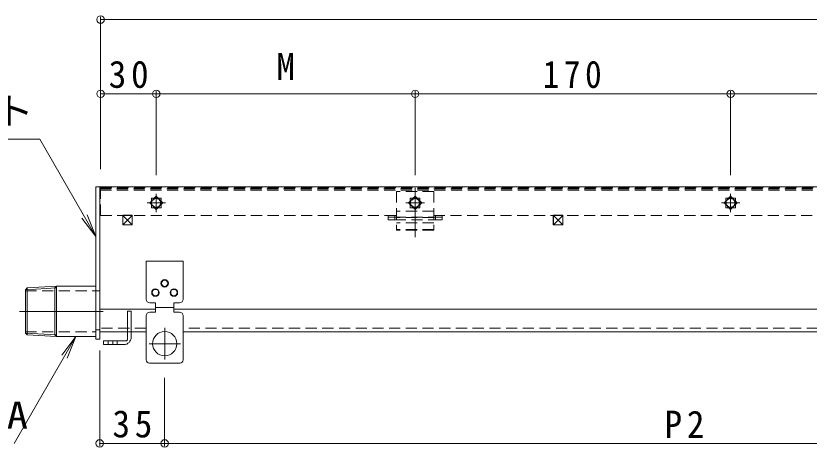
# Model space of a CAD drawing. Units: millimetres at full size, sheet at 1:5. Extents: x -910 to 1371, y -980 to 819.
# Drawn here: x -629.4 to -202, y 242.6 to 474.8 of the extents above; entities that cross this region are included whole.
import ezdxf
from ezdxf.enums import TextEntityAlignment as Align

# ---------------------------------------------------------------- set-up
doc = ezdxf.new("R2010")
doc.units = ezdxf.units.MM
doc.header["$LTSCALE"] = 5
doc.header["$PDMODE"] = 32
doc.header["$PDSIZE"] = 4
for name, pattern in [('CHAIN1', [8, 5, -1, 1, -1]), ('CHAIN2', [12, 9, -1, 1, -1]), ('DASHED1', [1.8, 1.2, -0.6])]:
    doc.linetypes.add(name, pattern=pattern)
for name, color, linetype, lineweight in [('E-0_0228_テナント工�', 4, 'Continuous', 9), ('E-1_0229_テナント工�', 3, 'Continuous', 9), ('E-2_0230_テナント工�', 3, 'Continuous', 9), ('E-3_0231_テナント工�', 6, 'Continuous', 9), ('E-4_0232_テナント工�', 7, 'Continuous', 9), ('E-5_0233_テナント工�', 7, 'Continuous', 9), ('E-6_0245_ハッチング2', 5, 'Continuous', 5), ('E-7_0246_ハッチング3', 5, 'Continuous', 5), ('E-8_0247_ハッチング4', 4, 'DASHED1', 9), ('E-A_0251_塗潰2_A_断�', 1, 'Continuous', 5)]:
    doc.layers.add(name, color=color, linetype=linetype, lineweight=lineweight)
doc.styles.add('ＭＳ ゴシック', font='')
doc.styles.get('ＭＳ ゴシック').set_extended_font_data('MS Gothic')

msp = doc.modelspace()

# ---------------------------------------------------------------- linework, layer by layer
at = {"layer": 'E-0_0228_テナント工�'}
for p, q in [((-584.278, 382.82), (605.722, 382.82)), ((-584.278, 382.82), (-584.278, 304.617)), ((-428.879, 367.42), (-428.879, 364.92)), ((-428.879, 367.42), (-425.179, 367.42)), ((-428.879, 364.92), (-425.179, 364.92)), ((-425.179, 367.42), (-425.179, 364.92)), ((-403.379, 367.42), (-403.379, 364.92)), ((-403.379, 367.42), (-399.679, 367.42)), ((-403.379, 364.92), (-399.679, 364.92)), ((-399.679, 367.42), (-399.679, 364.92)), ((-584.278, 316.96), (-554.278, 316.96)), ((-544.278, 316.96), (5.697, 316.96)), ((-584.278, 304.617), (-569.273, 304.617)), ((-567.273, 304.617), (-559.278, 304.617)), ((-539.278, 304.617), (0.697, 304.617))]:
    msp.add_line(p, q, dxfattribs=at)
at = {"layer": 'E-0_0228_テナント工�', "linetype": 'DASHED1'}
for p, q in [((-559.278, 306.617), (-584.278, 306.617)), ((-569.273, 304.617), (-567.273, 304.617)), ((0.697, 306.617), (-539.278, 306.617))]:
    msp.add_line(p, q, dxfattribs=at)
at = {"layer": 'E-0_0228_テナント工�'}
msp.add_lwpolyline([(-571.853, 362.32), (-566.703, 362.32), (-566.703, 367.47), (-571.853, 367.47)], close=True, dxfattribs=at)
at = {"layer": 'E-1_0229_テナント工�'}
for p, q in [((-566.778, 367.32), (-571.778, 362.32)), ((-571.778, 367.32), (-566.778, 362.32)), ((-334.778, 367.32), (-339.778, 362.32)), ((-339.778, 367.32), (-334.778, 362.32))]:
    msp.add_line(p, q, dxfattribs=at)
for points in [[(-571.778, 362.32), (-566.778, 362.32), (-566.778, 367.32), (-571.778, 367.32)], [(-339.778, 362.32), (-334.778, 362.32), (-334.778, 367.32), (-339.778, 367.32)]]:
    msp.add_lwpolyline(points, close=True, dxfattribs=at)
at = {"layer": 'E-1_0229_テナント工�', "color": 4}
msp.add_lwpolyline([(-339.853, 362.32), (-334.703, 362.32), (-334.703, 367.47), (-339.853, 367.47)], close=True, dxfattribs=at)
at = {"layer": 'E-2_0230_テナント工�', "color": 2, "linetype": 'DASHED1'}
for p, q in [((-583.778, 382.32), (402.674, 382.32)), ((-583.778, 382.32), (-583.778, 367.32)), ((402.861, 381.62), (-583.778, 381.62)), ((403.049, 380.92), (-583.778, 380.92)), ((-554.714, 376.72), (-556.379, 376.72)), ((-556.379, 376.72), (-556.379, 375.055)), ((-551.179, 376.72), (-552.844, 376.72)), ((-551.179, 375.055), (-551.179, 376.72)), ((-416.879, 376.72), (-415.214, 376.72)), ((-416.879, 375.055), (-416.879, 376.72)), ((-413.344, 376.72), (-411.679, 376.72)), ((-411.679, 376.72), (-411.679, 375.055)), ((-246.879, 376.72), (-245.214, 376.72)), ((-246.879, 375.055), (-246.879, 376.72)), ((-243.344, 376.72), (-241.679, 376.72)), ((-241.679, 376.72), (-241.679, 375.055)), ((-556.379, 373.184), (-556.379, 371.52)), ((-551.179, 371.52), (-551.179, 373.184)), ((-416.879, 371.52), (-416.879, 373.184)), ((-411.679, 373.184), (-411.679, 371.52)), ((-246.879, 371.52), (-246.879, 373.184)), ((-241.679, 373.184), (-241.679, 371.52)), ((-556.379, 371.52), (-554.714, 371.52)), ((-552.844, 371.52), (-551.179, 371.52)), ((-415.214, 371.52), (-416.879, 371.52)), ((-411.679, 371.52), (-413.344, 371.52)), ((-245.214, 371.52), (-246.879, 371.52)), ((-241.679, 371.52), (-243.344, 371.52)), ((-583.778, 367.32), (-424.279, 367.32)), ((-404.279, 367.32), (406.693, 367.32))]:
    msp.add_line(p, q, dxfattribs=at)
at = {"layer": 'E-2_0230_テナント工�', "linetype": 'DASHED1'}
for p, q in [((-553.779, 377.655), (-557.314, 374.12)), ((-550.243, 374.12), (-553.779, 377.655)), ((-417.815, 374.12), (-414.279, 377.655)), ((-414.279, 377.655), (-410.744, 374.12)), ((-247.815, 374.12), (-244.279, 377.655)), ((-244.279, 377.655), (-240.744, 374.12)), ((-557.314, 374.12), (-553.779, 370.584)), ((-553.779, 370.584), (-550.243, 374.12)), ((-414.279, 370.584), (-417.815, 374.12)), ((-410.744, 374.12), (-414.279, 370.584)), ((-244.279, 370.584), (-247.815, 374.12)), ((-240.744, 374.12), (-244.279, 370.584))]:
    msp.add_line(p, q, dxfattribs=at)
at = {"layer": 'E-2_0230_テナント工�', "color": 2, "linetype": 'CHAIN2'}
for p, q in [((-553.779, 369.17), (-553.779, 379.07)), ((-414.279, 369.17), (-414.279, 379.07)), ((-244.279, 369.17), (-244.279, 379.07)), ((-548.829, 374.12), (-558.729, 374.12)), ((-419.229, 374.12), (-409.329, 374.12)), ((-249.229, 374.12), (-239.329, 374.12))]:
    msp.add_line(p, q, dxfattribs=at)
at = {"layer": 'E-2_0230_テナント工�', "linetype": 'DASHED1'}
for centre in [(-553.779, 374.12), (-414.279, 374.12), (-244.279, 374.12)]:
    msp.add_circle(centre, 2.35, dxfattribs=at)
for centre, start, end in [((-553.779, 374.12), 56.36488, 123.63512), ((-414.279, 374.12), 56.36488, 123.63512), ((-244.279, 374.12), 56.36488, 123.63512), ((-553.779, 374.12), 146.36488, 213.63512), ((-553.779, 374.12), 236.36488, 303.63512), ((-553.779, 374.12), 326.36488, 33.63512), ((-414.279, 374.12), 146.36488, 213.63512), ((-414.279, 374.12), 236.36488, 303.63512), ((-414.279, 374.12), 326.36488, 33.63512), ((-244.279, 374.12), 146.36488, 213.63512), ((-244.279, 374.12), 236.36488, 303.63512), ((-244.279, 374.12), 326.36488, 33.63512)]:
    msp.add_arc(centre, 2.55, start, end, dxfattribs=at)
at = {"layer": 'E-3_0231_テナント工�'}
for p, q in [((-569.273, 315.82), (-567.273, 315.82)), ((-569.273, 300.82), (-569.273, 315.82)), ((-567.273, 301.82), (-567.273, 315.82)), ((-582.273, 299.82), (-582.273, 297.82)), ((-570.273, 299.82), (-582.273, 299.82)), ((-571.273, 297.82), (-582.273, 297.82))]:
    msp.add_line(p, q, dxfattribs=at)
at = {"layer": 'E-3_0231_テナント工�', "linetype": 'DASHED1'}
for p, q in [((-579.773, 299.82), (-579.773, 297.82)), ((-574.773, 299.82), (-574.773, 297.82))]:
    msp.add_line(p, q, dxfattribs=at)
at = {"layer": 'E-3_0231_テナント工�', "linetype": 'CHAIN2'}
msp.add_line((-577.273, 299.82), (-577.273, 297.82), dxfattribs=at)
at = {"layer": 'E-3_0231_テナント工�'}
for centre, radius in [((-571.273, 301.82), 4), ((-570.273, 300.82), 1)]:
    msp.add_arc(centre, radius, 270, 0, dxfattribs=at)
at = {"layer": 'E-4_0232_テナント工�'}
for p, q in [((-583.778, 474.32), (-583.778, 392.32)), ((-583.778, 472.82), (605.222, 472.82)), ((-583.778, 432.82), (-553.779, 432.82)), ((-553.779, 434.32), (-553.779, 389.07)), ((-553.779, 432.82), (-414.279, 432.82)), ((-414.279, 434.32), (-414.279, 389.07)), ((-414.279, 432.82), (-244.279, 432.82)), ((-244.279, 434.32), (-244.279, 389.07)), ((-244.279, 432.82), (-74.279, 432.82)), ((-584.278, 243.117), (-584.278, 294.617)), ((-549.278, 243.117), (-549.278, 279.879)), ((-584.278, 244.617), (-549.278, 244.617)), ((-549.278, 244.617), (10.722, 244.617))]:
    msp.add_line(p, q, dxfattribs=at)
for p in [(-583.778, 472.82), (-583.778, 432.82), (-553.779, 432.82), (-414.279, 432.82), (-244.279, 432.82), (-584.278, 244.617), (-549.278, 244.617)]:
    msp.add_point(p, dxfattribs=at)
at = {"layer": 'E-5_0233_テナント工�'}
for p, q in [((-861.529, 408.465), (-616.529, 408.465)), ((-616.529, 408.465), (-586.278, 356.068)), ((-586.278, 356.068), (-593.888, 365.985)), ((-586.278, 356.068), (-591.062, 367.617)), ((-630.27, 244.617), (-597.073, 302.117)), ((-597.073, 302.117), (-604.682, 292.2)), ((-597.073, 302.117), (-601.856, 290.568))]:
    msp.add_line(p, q, dxfattribs=at)
at = {"layer": 'E-6_0245_ハッチング2', "color": 2, "lineweight": 9}
for p, q in [((-586.278, 382.82), (-586.278, 300.82)), ((-584.278, 382.82), (-586.278, 382.82)), ((-584.278, 300.82), (-584.278, 304.617)), ((-584.278, 300.82), (-586.278, 300.82))]:
    msp.add_line(p, q, dxfattribs=at)
at = {"layer": 'E-6_0245_ハッチング2'}
for p, q in [((-607.478, 329.317), (-623.278, 328.376)), ((-607.478, 329.317), (-608.478, 328.317)), ((-607.478, 302.117), (-607.478, 329.317)), ((-586.278, 329.317), (-607.478, 329.317)), ((-586.278, 329.317), (-586.278, 302.117)), ((-607.478, 328.376), (-624.278, 327.376)), ((-624.278, 327.376), (-623.278, 328.376)), ((-624.278, 304.057), (-624.278, 327.376)), ((-623.278, 303.057), (-623.278, 328.376)), ((-608.478, 328.317), (-608.478, 303.117)), ((-624.278, 304.057), (-623.278, 303.057)), ((-607.478, 303.057), (-624.278, 304.057)), ((-607.478, 302.117), (-623.278, 303.057)), ((-607.478, 302.117), (-608.478, 303.117)), ((-586.278, 302.117), (-607.478, 302.117))]:
    msp.add_line(p, q, dxfattribs=at)
at = {"layer": 'E-6_0245_ハッチング2', "linetype": 'DASHED1'}
for p, q in [((-624.278, 326.817), (-586.278, 326.817)), ((-624.278, 304.617), (-586.278, 304.617))]:
    msp.add_line(p, q, dxfattribs=at)
at = {"layer": 'E-6_0245_ハッチング2', "color": 2, "linetype": 'DASHED1', "lineweight": 9}
for p, q in [((-586.278, 326.817), (-584.278, 326.817)), ((-586.278, 305.788), (-584.278, 305.788))]:
    msp.add_line(p, q, dxfattribs=at)
at = {"layer": 'E-6_0245_ハッチング2', "linetype": 'CHAIN2'}
msp.add_line((-582.464, 315.717), (-628.611, 315.717), dxfattribs=at)
at = {"layer": 'E-7_0246_ハッチング3'}
for p, q in [((-428.779, 366.42), (-425.279, 366.42)), ((-428.779, 366.42), (-428.779, 364.92)), ((-428.779, 364.92), (-425.279, 364.92)), ((-425.279, 366.42), (-425.279, 364.92)), ((-403.279, 366.42), (-399.779, 366.42)), ((-403.279, 366.42), (-403.279, 364.92)), ((-403.279, 364.92), (-399.779, 364.92)), ((-399.779, 366.42), (-399.779, 364.92))]:
    msp.add_line(p, q, dxfattribs=at)
at = {"layer": 'E-7_0246_ハッチング3', "linetype": 'DASHED1'}
for p, q in [((-425.279, 366.42), (-403.279, 366.42)), ((-425.279, 364.92), (-403.279, 364.92))]:
    msp.add_line(p, q, dxfattribs=at)
at = {"layer": 'E-8_0247_ハッチング4', "linetype": 'CHAIN2'}
msp.add_line((-414.279, 382.256), (-414.279, 355.705), dxfattribs=at)
at = {"layer": 'E-8_0247_ハッチング4'}
for p, q in [((-424.279, 380.32), (-424.279, 359.482)), ((-404.279, 380.32), (-424.279, 380.32)), ((-416.879, 376.72), (-416.879, 375.055)), ((-415.214, 376.72), (-416.879, 376.72)), ((-411.679, 376.72), (-413.344, 376.72)), ((-411.679, 376.72), (-411.679, 375.055)), ((-404.279, 380.32), (-404.279, 359.482)), ((-416.879, 373.184), (-416.879, 371.52)), ((-411.679, 373.184), (-411.679, 371.52)), ((-404.279, 369.692), (-424.279, 369.692)), ((-415.214, 371.52), (-416.879, 371.52)), ((-411.679, 371.52), (-413.344, 371.52)), ((-404.279, 366.32), (-424.279, 366.32)), ((-404.279, 363.296), (-424.279, 363.296)), ((-404.279, 359.835), (-424.279, 359.835)), ((-404.279, 359.482), (-424.279, 359.482))]:
    msp.add_line(p, q, dxfattribs=at)
at = {"layer": 'E-A_0251_塗潰2_A_断�'}
for p, q in [((-559.253, 322.32), (-559.253, 342.82)), ((-557.253, 320.32), (-554.253, 320.32)), ((-554.253, 320.32), (-554.253, 315.32)), ((-554.253, 317.82), (-544.253, 317.82)), ((-541.253, 320.32), (-544.253, 320.32)), ((-544.253, 320.32), (-544.253, 315.32)), ((-559.253, 313.32), (-559.253, 289.57)), ((-557.253, 315.32), (-554.253, 315.32)), ((-541.253, 315.32), (-544.253, 315.32)), ((-539.253, 313.32), (-539.253, 289.57)), ((-541.003, 287.82), (-557.503, 287.82))]:
    msp.add_line(p, q, dxfattribs=at)
at = {"layer": 'E-A_0251_塗潰2_A_断�', "linetype": 'CHAIN1'}
for p, q in [((-549.253, 306.761), (-549.253, 289.879)), ((-540.812, 298.32), (-557.694, 298.32))]:
    msp.add_line(p, q, dxfattribs=at)
at = {"layer": 'E-A_0251_塗潰2_A_断�'}
msp.add_lwpolyline([(-539.253, 322.32), (-539.253, 342.82), (-559.253, 342.82)], dxfattribs=at)
for centre, radius in [((-549.253, 330.82), 2), ((-549.253, 330.82), 1.75), ((-554.253, 325.82), 2), ((-554.253, 325.82), 1.75), ((-544.253, 325.82), 2), ((-544.253, 325.82), 1.75), ((-549.253, 298.32), 6.5)]:
    msp.add_circle(centre, radius, dxfattribs=at)
for centre, radius, start, end in [((-557.253, 322.32), 2, 180, 270), ((-541.253, 322.32), 2, 270, 0), ((-557.253, 313.32), 2, 90, 180), ((-541.253, 313.32), 2, 0, 90), ((-557.503, 289.57), 1.75, 180, 270), ((-541.003, 289.57), 1.75, 270, 0)]:
    msp.add_arc(centre, radius, start, end, dxfattribs=at)

# ---------------------------------------------------------------- texts
at = {"layer": 'E-4_0232_テナント工�', "color": 2, "style": 'ＭＳ ゴシック'}
msp.add_text('M', height=14.66, dxfattribs=at).set_placement((-489.029, 435.82), align=Align.BOTTOM_LEFT)
at = {"layer": 'E-4_0232_テナント工�', "color": 2, "char_height": 14.66, "attachment_point": 7, "style": 'ＭＳ ゴシック'}
for s, insert in [('\\T1.27;\\W0.95;30', (-579.404, 435.82)), ('\\T1.27;\\W0.9;170', (-345.529, 435.82)), ('\\T1.27;\\W0.95;35', (-577.403, 247.617)), ('\\T1.27;\\W0.95;P2', (-279.903, 247.617))]:
    msp.add_mtext(s, dxfattribs=dict(at, insert=insert))
at = {"layer": 'E-5_0233_テナント工�', "color": 2, "style": 'ＭＳ ゴシック'}
for s, width, p in [('排水口付エンドプレート', 1.1, (-861.529, 411.965)), ('ステンレス製片ニップル20A', 1.15, (-910.27, 248.117))]:
    msp.add_text(s, height=14.66, dxfattribs=dict(at, width=width)).set_placement(p, align=Align.BOTTOM_LEFT)

doc.saveas('drawing.dxf')
